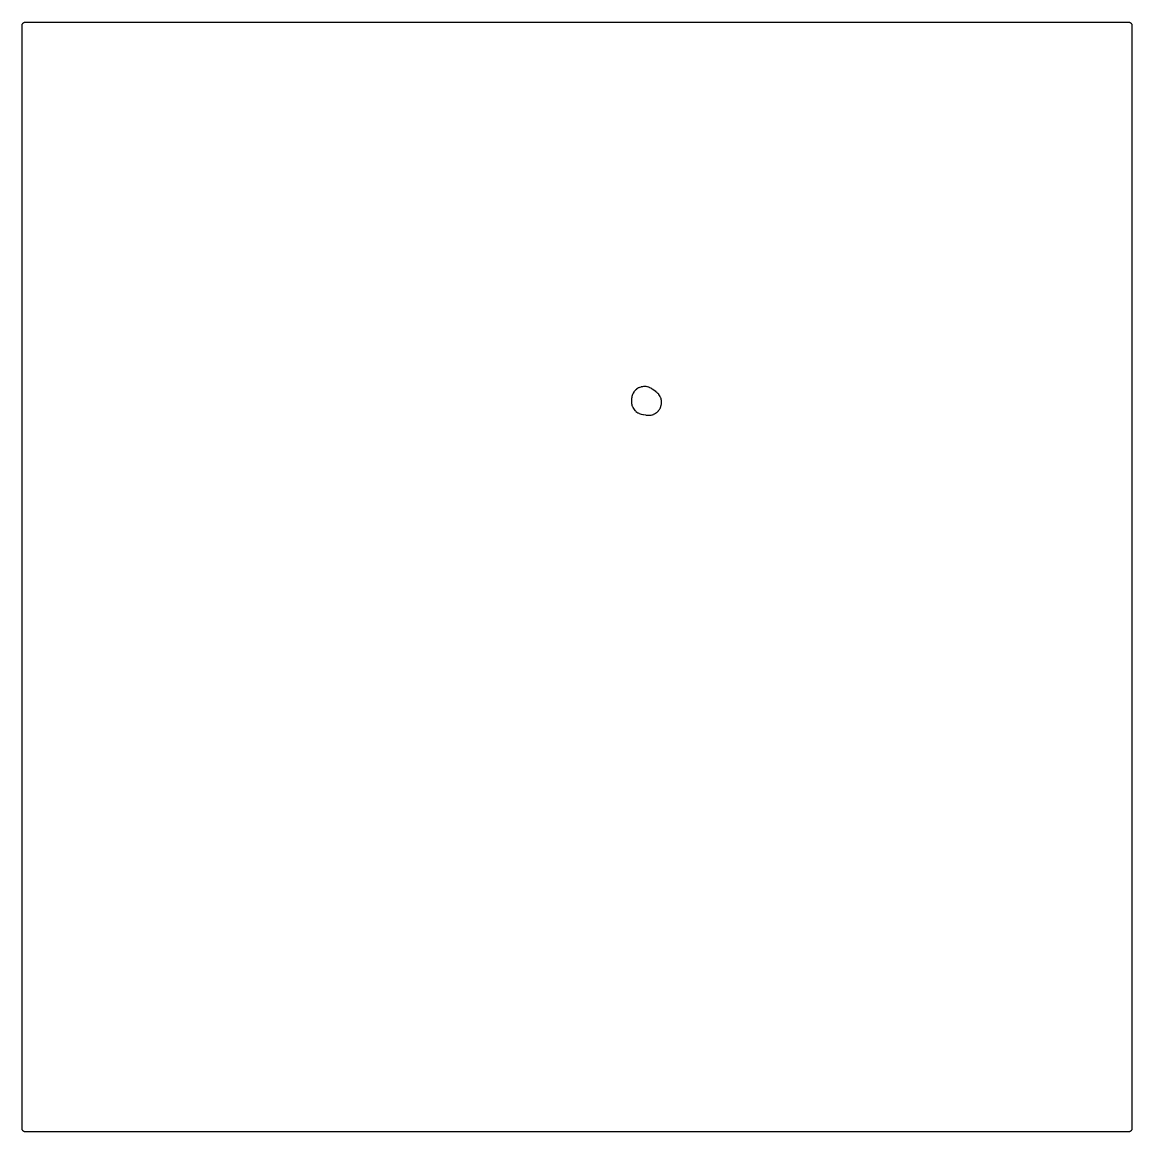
# Model space of a CAD drawing. Header units: millimetres. Extents: x 0 to 300, y 0 to 300.
import ezdxf

# ---------------------------------------------------------------- set-up
doc = ezdxf.new("R2010")
doc.units = ezdxf.units.MM
doc.layers.add('CUT', color=7, linetype='CONTINUOUS')

msp = doc.modelspace()

# ---------------------------------------------------------------- linework, layer by layer
at = {"layer": 'CUT'}
for points in [[(-0.125, 296.625), (-0.125, 299.3054), (-0.1202, 299.4033), (-0.1087, 299.4809), (-0.0896, 299.5569), (-0.0632, 299.6308), (-0.0297, 299.7017), (0.0106, 299.7689), (0.0573, 299.8319), (0.11, 299.89), (0.1681, 299.9427), (0.2311, 299.9894), (0.2983, 300.0297), (0.3692, 300.0632), (0.4431, 300.0896), (0.5191, 300.1087), (0.5967, 300.1202), (0.6946, 300.125), (299.3039, 300.125), (299.4018, 300.1202), (299.4794, 300.1087), (299.5555, 300.0896), (299.6293, 300.0632), (299.7002, 300.0297), (299.7674, 299.9894), (299.8304, 299.9427), (299.8885, 299.89), (299.9412, 299.8319), (299.9879, 299.7689), (300.0282, 299.7017), (300.0617, 299.6308), (300.0882, 299.5569), (300.1072, 299.4809), (300.1187, 299.4033), (300.1235, 299.3054), (300.1235, 0.6946), (300.1187, 0.5967), (300.1072, 0.5191), (300.0882, 0.4431), (300.0617, 0.3692), (300.0282, 0.2983), (299.9879, 0.2311), (299.9412, 0.1681), (299.8885, 0.11), (299.8304, 0.0573), (299.7674, 0.0106), (299.7002, -0.0297), (299.6293, -0.0632), (299.5555, -0.0896), (299.4794, -0.1087), (299.4018, -0.1202), (299.3039, -0.125), (296.6235, -0.125), (3.375, -0.125), (0.6946, -0.125), (0.5967, -0.1202), (0.5191, -0.1087), (0.4431, -0.0896), (0.3692, -0.0632), (0.2983, -0.0297), (0.2311, 0.0106), (0.1681, 0.0573), (0.11, 0.11), (0.0573, 0.1681), (0.0106, 0.2311), (-0.0297, 0.2983), (-0.0632, 0.3692), (-0.0896, 0.4431), (-0.1087, 0.5191), (-0.1202, 0.5967), (-0.125, 0.6946), (-0.125, 3.375)], [(164.7298, 197.5416), (164.7288, 197.4648), (164.738, 197.2057), (164.7444, 197.129), (164.7785, 196.8719), (164.7922, 196.7962), (164.8508, 196.5436), (164.8718, 196.4696), (164.9544, 196.2238), (164.9824, 196.1521), (165.0882, 195.9154), (165.1229, 195.8467), (165.251, 195.6212), (165.2922, 195.5562), (165.4414, 195.3441), (165.4886, 195.2834), (165.6575, 195.0866), (165.7103, 195.0307), (165.8973, 194.851), (165.9553, 194.8004), (166.1587, 194.6396), (166.2213, 194.5948), (166.4392, 194.4542), (166.5058, 194.4157), (166.7361, 194.2967), (166.8062, 194.2647), (167.0469, 194.1684), (167.1197, 194.1433), (167.3686, 194.0706), (167.4434, 194.0526), (167.8187, 193.9812), (167.8449, 193.9767), (167.8811, 193.9711), (167.9083, 193.9665), (167.9511, 193.9588), (167.9607, 193.957), (168.5815, 193.8404), (168.6112, 193.8354), (169.0001, 193.7774), (169.0775, 193.7696), (169.339, 193.7563), (169.4168, 193.7561), (169.6783, 193.7683), (169.7557, 193.7756), (170.0149, 193.8131), (170.0912, 193.8279), (170.3455, 193.8904), (170.42, 193.9125), (170.6671, 193.9994), (170.7391, 194.0287), (170.9765, 194.1391), (171.0453, 194.1752), (171.271, 194.3081), (171.3359, 194.3508), (171.5476, 194.505), (171.6081, 194.5537), (171.8038, 194.7277), (171.8593, 194.7821), (172.0372, 194.9743), (172.0872, 195.0339), (172.2456, 195.2424), (172.2896, 195.3065), (172.427, 195.5294), (172.4645, 195.5975), (172.5796, 195.8327), (172.6104, 195.9041), (172.7021, 196.1493), (172.7258, 196.2234), (172.7933, 196.4764), (172.8097, 196.5524), (172.8523, 196.8108), (172.8612, 196.888), (172.8786, 197.1493), (172.88, 197.227), (172.8719, 197.4887), (172.8657, 197.5662), (172.8323, 197.8259), (172.8186, 197.9025), (172.7602, 198.1577), (172.7391, 198.2325), (172.6561, 198.4809), (172.628, 198.5534), (172.5213, 198.7925), (172.4862, 198.8619), (172.3568, 199.0895), (172.3151, 199.1551), (172.1642, 199.3692), (172.1164, 199.4304), (171.9455, 199.6288), (171.8919, 199.6852), (171.7025, 199.866), (171.6438, 199.9169), (171.3554, 200.1431), (171.3242, 200.1663), (170.3718, 200.8412), (170.339, 200.8633), (170.0245, 201.0636), (169.9558, 201.1027), (169.718, 201.2229), (169.6458, 201.2551), (169.3973, 201.3512), (169.3223, 201.3761), (169.0656, 201.4472), (168.9884, 201.4645), (168.7259, 201.51), (168.6474, 201.5196), (168.3817, 201.5389), (168.3027, 201.5408), (168.0364, 201.5337), (167.9575, 201.5278), (167.6932, 201.4945), (167.6153, 201.4807), (167.3556, 201.4215), (167.2795, 201.4002), (167.0268, 201.3156), (166.9532, 201.2868), (166.7102, 201.1777), (166.6397, 201.1418), (166.4086, 201.0093), (166.3421, 200.9666), (166.1252, 200.8119), (166.0632, 200.7628), (165.8627, 200.5874), (165.8058, 200.5325), (165.6235, 200.3382), (165.5724, 200.2779), (165.4102, 200.0665), (165.3652, 200.0015), (165.2248, 199.7752), (165.1864, 199.706), (165.069, 199.4669), (165.0376, 199.3943), (164.9444, 199.1447), (164.9204, 199.0694), (164.8522, 198.8119), (164.8358, 198.7345), (164.7933, 198.4715), (164.7846, 198.3929), (164.7644, 198.0618), (164.7627, 198.0378), (164.7525, 197.9131), (164.7514, 197.8968)]]:
    msp.add_lwpolyline(points, close=True, dxfattribs=at)

doc.saveas('drawing.dxf')
